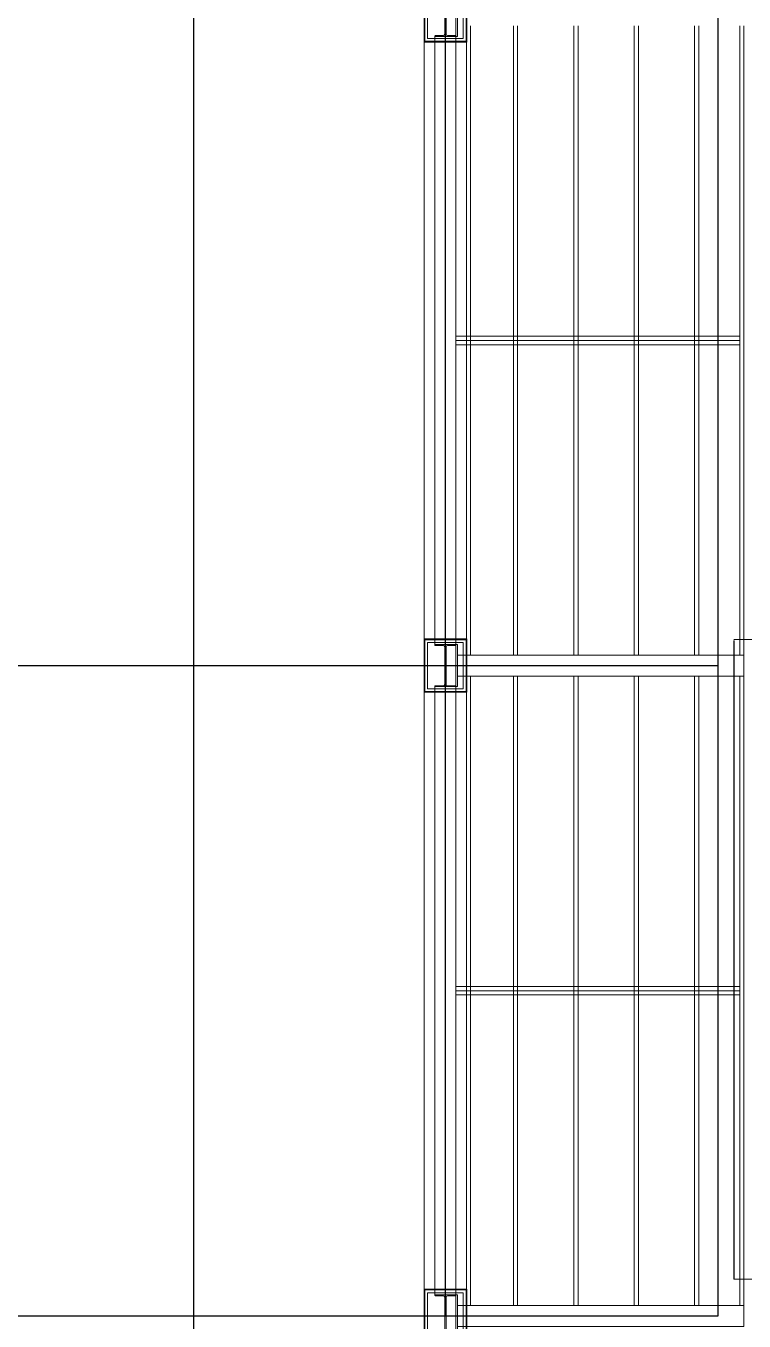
# Model space of a CAD drawing. Header units: inches. Extents: x 139 to 559, y -1 to 295.
# Drawn here: x 226.64 to 233.49, y 149.22 to 161.57 of the extents above; entities that cross this region are included whole.
import ezdxf

# ---------------------------------------------------------------- set-up
doc = ezdxf.new("R2010")
doc.units = ezdxf.units.IN
doc.header["$MEASUREMENT"] = 0
for name, color, linetype, lineweight in [('ars', 11, 'Continuous', 0), ('ARSIR', 31, 'Continuous', 5), ('ARSIR BETON', 8, 'Continuous', 5), ('besi siku', 70, 'Continuous', 9), ('lan', 7, 'Continuous', 15), ('RUMPUT', 93, 'Continuous', 0), ('WF', 6, 'Continuous', 9)]:
    doc.layers.add(name, color=color, linetype=linetype, lineweight=lineweight)
doc.layers.add('as', color=1, linetype='Continuous', plot=False)
doc.layers.add('POLYLINE TPAK', color=4, linetype='Continuous', lineweight=20, plot=False)

# ---------------------------------------------------------------- blocks, each defined once
blk = doc.blocks.new('WF')
at = {"layer": 'ars'}
for p, q in [((-0.2540000000000759, 0.2040000000000042), (-0.2540000000000759, -0.2039999999999971)), ((0.2539999999999623, 0.2040000000000042), (-0.2540000000000759, 0.2040000000000042)), ((-0.2500000000000568, 0.2000000000000064), (-0.2500000000000568, -0.1999999999999993)), ((0.2499999999999432, 0.2000000000000064), (-0.2500000000000568, 0.2000000000000064)), ((-0.2470000000000709, 0.1715000000000053), (-0.2470000000000709, -0.1714999999999982)), ((0.2214999999999918, 0.1970000000000063), (-0.2215000000000487, 0.1970000000000063)), ((-0.2200000000000273, -0.1699999999999982), (-0.2200000000000273, 0.1700000000000053)), ((0.2199999999999704, 0.1700000000000053), (-0.2200000000000273, 0.1700000000000053)), ((0.2199999999999704, -0.1699999999999982), (0.2199999999999704, 0.1700000000000053)), ((0.2469999999999573, 0.1715000000000053), (0.2469999999999573, -0.1714999999999982)), ((0.2499999999999432, 0.2000000000000064), (0.2499999999999432, -0.1999999999999993)), ((0.2539999999999623, 0.2040000000000042), (0.2539999999999623, -0.2039999999999971)), ((0.2539999999999623, -0.2039999999999971), (-0.2540000000000759, -0.2039999999999971)), ((0.2499999999999432, -0.1999999999999993), (-0.2500000000000568, -0.1999999999999993)), ((0.2214999999999918, -0.1969999999999992), (-0.2215000000000487, -0.1969999999999992)), ((0.2199999999999704, -0.1699999999999982), (-0.2200000000000273, -0.1699999999999982))]:
    blk.add_line(p, q, dxfattribs=at)
for points in [[(-0.2200000000000273, 0.1985000000000063), (-0.2200000000000273, 0.2000000000000064), (-0.2500000000000568, 0.2000000000000064), (-0.2500000000000568, 0.1700000000000053), (-0.2485000000000355, 0.1700000000000053, 0.414213562373095), (-0.2470000000000709, 0.1715000000000053), (-0.2470000000000709, 0.1940000000000133, -0.414213562373095), (-0.2440000000000282, 0.1970000000000063), (-0.2215000000000487, 0.1970000000000063, 0.414213562373095)], [(0.2199999999999704, 0.1985000000000063), (0.2199999999999704, 0.2000000000000064), (0.2499999999999432, 0.2000000000000064), (0.2499999999999432, 0.1700000000000053), (0.2484999999999786, 0.1700000000000053, -0.414213562373095), (0.2469999999999573, 0.1715000000000053), (0.2469999999999573, 0.1940000000000133, 0.414213562373095), (0.2439999999999714, 0.1970000000000063), (0.2214999999999918, 0.1970000000000063, -0.414213562373095)], [(-0.2200000000000273, -0.1984999999999992), (-0.2200000000000273, -0.1999999999999993), (-0.2500000000000568, -0.1999999999999993), (-0.2500000000000568, -0.1699999999999982), (-0.2485000000000355, -0.1699999999999982, -0.414213562373095), (-0.2470000000000709, -0.1714999999999982), (-0.2470000000000709, -0.1940000000000062, 0.414213562373095), (-0.2440000000000282, -0.1969999999999992), (-0.2215000000000487, -0.1969999999999992, -0.414213562373095)], [(0.2199999999999704, -0.1984999999999992), (0.2199999999999704, -0.1999999999999993), (0.2499999999999432, -0.1999999999999993), (0.2499999999999432, -0.1699999999999982), (0.2484999999999786, -0.1699999999999982, 0.414213562373095), (0.2469999999999573, -0.1714999999999982), (0.2469999999999573, -0.1940000000000062, -0.414213562373095), (0.2439999999999714, -0.1969999999999992), (0.2214999999999918, -0.1969999999999992, 0.414213562373095)]]:
    blk.add_lwpolyline(points, format="xyb", close=True, dxfattribs=at)
at = {"layer": 'WF'}
blk.add_lwpolyline([(0.1919999999999504, 0.09599999999999298, -0.414213562373095), (0.1959999999999695, 0.09999999999999076), (0.1999999999999886, 0.09999999999999787), (0.1999999999999886, -0.09999999999999787), (0.1959999999999695, -0.09999999999999076, -0.414213562373095), (0.1919999999999504, -0.09599999999999298), (0.1919999999999504, -0.01950000000000429, 0.414213562373095), (0.1789999999999736, -0.006499999999999062), (-0.1790000000000305, -0.006499999999999062, 0.414213562373095), (-0.1920000000000641, -0.01950000000000429), (-0.1920000000000641, -0.09599999999999298, -0.414213562373095), (-0.1960000000000264, -0.09999999999999076), (-0.2000000000000455, -0.09999999999999787), (-0.2000000000000455, 0.09999999999999787), (-0.1960000000000264, 0.09999999999999076, -0.414213562373095), (-0.1920000000000641, 0.09599999999999298), (-0.1920000000000641, 0.0195000000000114, 0.414213562373095), (-0.1790000000000305, 0.006500000000006168), (0.1789999999999736, 0.006500000000006168, 0.414213562373095), (0.1919999999999504, 0.0195000000000114)], format="xyb", close=True, dxfattribs=at)
blk = doc.blocks.new('A.ATAP')
at = {"layer": 'ars'}
for p, q in [((3.746000009263549, 22.30399999998038), (3.746000009263549, 27.99599999923529)), ((3.746000009263549, 16.10399999998038), (3.746000009263549, 21.79599999998034))]:
    blk.add_line(p, q, dxfattribs=at)
at = {"layer": 'as'}
for p, q in [((1.55000000886298, 13.34999999714367), (1.55000000886298, 43.14999999845364)), ((3.95000000886298, 15.85000000025087), (3.95000000886298, 40.64999999724319)), ((6.55000000886298, 15.85000000025087), (6.55000000886298, 40.64999999724319)), ((-6.549999991137042, 22.04999999761571), (6.55000000886298, 22.04999999761571)), ((-6.549999991137042, 15.84999999761571), (6.55000000886298, 15.84999999761571))]:
    blk.add_line(p, q, dxfattribs=at)
at = {"layer": 'besi siku'}
for p, q in [((4.150000005175343, 28.14999999685029), (4.150000005175343, 22.14999999685028)), ((4.190000005175342, 28.14999999685029), (4.190000005175342, 22.14999999685028)), ((4.598593545585032, 28.14999999685029), (4.598593545585032, 22.14999999685028)), ((4.638593545584996, 28.14999999685029), (4.638593545584996, 22.14999999685028)), ((5.174598496413495, 28.14999999685029), (5.174598496413495, 22.14999999685028)), ((5.214598496413458, 28.14999999685029), (5.214598496413458, 22.14999999685028)), ((5.750603447241957, 28.14999999685029), (5.750603447241957, 22.14999999685028)), ((5.790603447241921, 28.14999999685029), (5.790603447241921, 22.14999999685028)), ((6.32660839807042, 28.14999999685029), (6.32660839807042, 22.14999999685028)), ((6.366608398070383, 28.14999999685029), (6.366608398070383, 22.14999999685028)), ((6.756000005175366, 28.14999999685029), (6.756000005175366, 22.14999999685028)), ((6.796000005175365, 28.14999999685029), (6.796000005175365, 22.14999999685028)), ((6.756000005810549, 25.18999999672705), (4.050000005810503, 25.18999999672705)), ((6.756000005810549, 25.14999999672705), (4.050000005810503, 25.14999999672705)), ((6.756000005810549, 25.10999999672704), (4.050000005810503, 25.10999999672705)), ((4.150000005175343, 21.94999999759534), (4.150000005175343, 15.94999999759533)), ((4.190000005175342, 21.94999999759534), (4.190000005175342, 15.94999999759533)), ((4.598593545585032, 21.94999999759534), (4.598593545585032, 15.94999999759533)), ((4.638593545584996, 21.94999999759534), (4.638593545584996, 15.94999999759533)), ((5.174598496413495, 21.94999999759534), (5.174598496413495, 15.94999999759533)), ((5.214598496413458, 21.94999999759534), (5.214598496413458, 15.94999999759533)), ((5.750603447241957, 21.94999999759534), (5.750603447241957, 15.94999999759533)), ((5.790603447241921, 21.94999999759534), (5.790603447241921, 15.94999999759533)), ((6.32660839807042, 21.94999999759534), (6.32660839807042, 15.94999999759533)), ((6.366608398070383, 21.94999999759534), (6.366608398070383, 15.94999999759533)), ((6.756000005175366, 21.94999999759534), (6.756000005175366, 15.94999999759533)), ((6.796000005175365, 21.94999999759534), (6.796000005175365, 15.94999999759533)), ((6.756000005810549, 18.9899999974721), (4.050000005810503, 18.9899999974721)), ((6.756000005810549, 18.9499999974721), (4.050000005810503, 18.9499999974721)), ((6.756000005810549, 18.90999999747209), (4.050000005810503, 18.9099999974721))]:
    blk.add_line(p, q, dxfattribs=at)
at = {"layer": 'WF'}
for p, q in [((3.850000009263555, 28.04999999687357), (3.850000009263555, 22.24999999687357)), ((4.050000009263551, 28.04999999687357), (4.050000009263551, 22.24999999687356)), ((3.850000009263555, 21.84999999687357), (3.850000009263555, 16.04999999687357)), ((4.050000009263551, 21.84999999687357), (4.050000009263551, 16.04999999687356))]:
    blk.add_line(p, q, dxfattribs=at)
for points in [[(4.050000008745766, 28.04999999693969), (4.066000008745771, 28.04999999693969), (4.066000008745771, 28.44999999693972), (4.050000008745766, 28.44999999693972)], [(4.050000008745766, 21.84999999693969), (4.066000008745771, 21.84999999693969), (4.066000008745771, 22.24999999693972), (4.050000008745766, 22.24999999693972)], [(4.050000007944512, 15.64999999994739), (4.066000007944517, 15.64999999994739), (4.066000007944517, 16.04999999994742), (4.050000007944512, 16.04999999994742)]]:
    blk.add_lwpolyline(points, close=True, dxfattribs=at)
for points in [[(4.066000008745771, 22.14999999687356), (6.796000009263551, 22.14999999687356), (6.796000009263551, 21.94999999687357), (4.066000008745771, 21.94999999687357)], [(4.066000007944517, 15.94999999687356), (6.79600000926355, 15.94999999687356), (6.79600000926355, 15.74999999687357), (4.066000007944517, 15.74999999687357)]]:
    blk.add_lwpolyline(points, dxfattribs=at)
at = {"layer": 'WF', "rotation": 270}
for p in [(3.950000008340121, 28.24999999923525), (3.950000008340121, 22.0499999999803), (3.950000008340121, 15.84999999998031)]:
    blk.add_blockref('WF', p, dxfattribs=at)

msp = doc.modelspace()

# ---------------------------------------------------------------- hatches: boundary and pattern name
at = {"layer": 'ARSIR'}
h = msp.add_hatch(dxfattribs=at)
h.set_pattern_fill('AR-HBONE', color=256, scale=0.003, style=0)
h.set_pattern_definition([(45, (37.07979678488971, 226.1472495293129), (4.263256414560601e-17, 0.4310522938113194), [0.9144000000000001, -0.3048]), (135, (37.29532278488971, 226.362775529313), (4.263256414560601e-17, 0.4310522938113194), [0.9144000000000001, -0.3048])])
edge = h.paths.add_edge_path()
edge.add_arc((191.2827530460387, 190.0678956543874), 15.19998324846395, 89.99999999999604, 179.9999999982171)
edge.add_line((176.0827697975748, 190.0678956548604), (176.0827697958074, 133.2715304004354))
edge.add_arc((191.2827692281026, 133.2715303999624), 15.19999943229521, 179.9999999982171, 214.2302885441299)
edge.add_line((178.7156632049422, 124.7212187714648), (179.7077968028932, 125.3962385326868))
edge.add_arc((191.2827486305766, 133.2715098016121), 13.99997883471085, 179.9999999982458, 214.2302680237529, ccw=False)
edge.add_line((177.2827697958658, 133.2715098020407), (177.2827697976046, 190.0678956548161))
edge.add_arc((191.2827530460388, 190.0678956543874), 13.99998324843415, 90, 179.9999999982458, ccw=False)
edge.add_line((191.2827530460388, 204.0678789028216), (270.5465688321954, 204.0678789028216))
edge.add_arc((270.5465688321954, 204.9086305199022), 0.8407516170806038, 270.0000000000019, 359.9969732944158)
edge.add_line((271.3873204481029, 204.9085861063758), (191.2827530460398, 205.2678789028514))
at = {"layer": 'ARSIR BETON'}
h = msp.add_hatch(dxfattribs=at)
h.set_pattern_fill('AR-HBONE', color=256, scale=0.004, style=0)
h.set_pattern_definition([(45, (37.07979678488971, 226.1472495293129), (5.684341886080802e-17, 0.5747363917484258), [1.2192, -0.4064]), (135, (37.36716478488971, 226.4346175293129), (5.684341886080802e-17, 0.5747363917484258), [1.2192, -0.4064])])
edge = h.paths.add_edge_path()
edge.add_arc((191.2827530460388, 190.0678956543874), 13.99998324843415, 90, 180)
edge.add_line((177.2827697976046, 190.0678956543874), (177.2827697958809, 133.2715303996917))
edge.add_arc((191.2827486305768, 133.2715098016121), 13.99997883471105, 179.9999157010851, 263.1191927485166)
edge.add_line((189.6054912243188, 119.3723654047253), (189.6054912243184, 112.3226705917808))
edge.add_line((189.6054912243184, 112.3226705917808), (189.7054912243192, 112.3226705917808))
edge.add_line((189.7054912243192, 112.3226705917808), (189.705491224319, 112.2226705917809))
edge.add_line((189.705491224319, 112.2226705917809), (201.7054912243115, 112.2226705917805))
edge.add_line((201.7054912243115, 112.2226705917805), (201.7054912496359, 119.2715309675217))
edge.add_line((201.7054912496359, 119.2715309675217), (380.2200184182929, 119.2715309631573))
edge.add_arc((380.2200184175784, 133.271530397784), 13.99999943462672, 270.0000000029237, 359.9999999993218)
edge.add_line((394.2200178522052, 133.2715303976183), (394.2200178527473, 186.8365306403635))
edge.add_arc((380.0700144284386, 186.8365266512287), 14.15000342430926, 1.615268768599631e-05, 89.99998380649028)
edge.add_line((380.0700184276549, 200.9865300755374), (288.3872765684852, 200.9865301410767))
edge.add_arc((288.3872765719509, 203.9865301406582), 2.999999999581492, 180.0000000198341, 269.9999999338081, ccw=False)
edge.add_line((285.3872765723694, 203.9865301396197), (285.3985681154834, 204.9823001466166))
edge.add_line((285.3985681154834, 204.9823001466166), (271.3873246073365, 205.1475171556722))
edge.add_line((271.3873246073365, 205.1475171556722), (271.3873204512137, 204.9086303990666))
edge.add_arc((270.5465688308253, 204.90863052321), 0.8407516203884131, 270.00000009337174, 359.9999915398413, ccw=False)
edge.add_line((270.5465688321954, 204.0678789028216), (191.2827530460388, 204.0678789028216))
edge = h.paths.add_edge_path()
edge.add_line((191.2672355975751, 197.9562481935145), (265.7565847507126, 197.9584512519224))
edge.add_arc((265.7568436984304, 189.2029500703031), 8.755501185448518, 41.34299786484178, 90.00169454735197, ccw=False)
edge.add_line((272.3301992487418, 194.9865300876956), (332.5823111287879, 194.9865300876956))
edge.add_line((332.5823111287879, 194.9865300876955), (332.5823111294587, 191.871529060519))
edge.add_line((332.5823111294587, 191.8715290605191), (340.1822420460586, 191.8715290631811))
edge.add_line((340.1822420460586, 191.8715290631811), (340.1822420691279, 194.9865300704816))
edge.add_line((340.1822420691279, 194.9865300704816), (380.0700186656723, 194.9865296794636))
edge.add_arc((380.0700185857783, 186.8365304170786), 8.149999262385025, -2.2737367544323206e-13, 89.99999943833228, ccw=False)
edge.add_line((388.2200178481633, 186.8365304170786), (388.2200178481633, 163.1715301763664))
edge.add_line((388.2200178481633, 163.1715301763664), (388.2200178453184, 157.7117318763081))
edge.add_line((388.2200178453184, 157.7117318763081), (388.2200178477973, 133.271530398664))
edge.add_arc((380.2200184175098, 133.2715303978526), 7.999999430287525, -89.99999999975239, 5.811386927234707e-09, ccw=False)
edge.add_line((380.2200184175443, 125.2715309675651), (191.2827530423658, 125.2715309667489))
edge.add_arc((191.1850453941413, 133.1732207511342), 7.902293858948923, 180.1231675278102, 270.7084498023279, ccw=False)
edge.add_line((183.2827697939069, 133.1562333699121), (183.2674892419708, 189.9541127231707))
edge.add_arc((191.2674722009004, 189.9562649485785), 7.999983248434781, 90.00169455004323, 180.015414211516, ccw=False)
at = {"layer": 'RUMPUT'}
h = msp.add_hatch(dxfattribs=at)
h.set_pattern_fill('GRASS', color=256, scale=0.03, angle=356.6696884681404, style=0)
h.set_pattern_definition([(86.66968846814034, (37.07979678488971, 226.1472495293129), (-0.5066041251576352, 0.5692059985833484), [0.1428749999999999, -0.9347549999999997]), (41.66968846814034, (37.07979678488971, 226.1472495293129), (-0.5066044704663831, 0.5692063865624448), [0.142875, -0.6191249999999999]), (131.6696884681403, (37.07979678488971, 226.1472495293129), (-0.5692063865624448, -0.5066044704663831), [0.142875, -0.6191249999999999])])
edge = h.paths.add_edge_path()
edge.add_line((173.8596473018068, 124.7086841961878), (178.5194686754951, 124.7086841961878))
edge.add_line((178.5194686754951, 124.7086841961878), (178.576989384379, 124.7478196964552))
edge.add_arc((191.2745198704961, 133.2689901792037), 15.29175028706457, 179.9904195417624, 213.8651193647624, ccw=False)
edge.add_line((175.9827697972054, 133.2715471210163), (175.9827697975748, 190.0678956543905))
edge.add_arc((191.2827115528424, 190.0679371475861), 15.29994175532382, 89.99902697357118, 180.0001553852311, ccw=False)
edge.add_line((191.282971384331, 205.3678789007036), (269.9053067584439, 205.0253270853659))
edge.add_line((269.9053067584439, 205.0253270853659), (167.2318890602109, 206.0180894513984))
edge.add_line((167.2318890602109, 206.0180894513984), (167.5209522787765, 198.8984623769369))
edge.add_line((167.5209522787765, 198.8984623769369), (170.7476549029263, 161.1322737417141))
edge.add_line((170.7476549029263, 161.1322737417141), (173.8596473018068, 124.7086841961878))

# ---------------------------------------------------------------- linework, layer by layer
msp.add_lwpolyline([(233.3872765882251, 155.7115293755918), (233.3872765882464, 149.6215293750926)])
at = {"layer": 'lan'}
msp.add_line((233.3872765882464, 149.6215293750921), (265.4372764103283, 149.6215293752135), dxfattribs=at)
msp.add_lwpolyline([(233.3872765882251, 155.7215293755918), (234.8369133958856, 155.7215293755918)], dxfattribs=at)

# ---------------------------------------------------------------- block references
at = {"layer": 'POLYLINE TPAK'}
msp.add_blockref('A.ATAP', (226.6872766340525, 133.4215302322474), dxfattribs=at)

doc.saveas('drawing.dxf')
